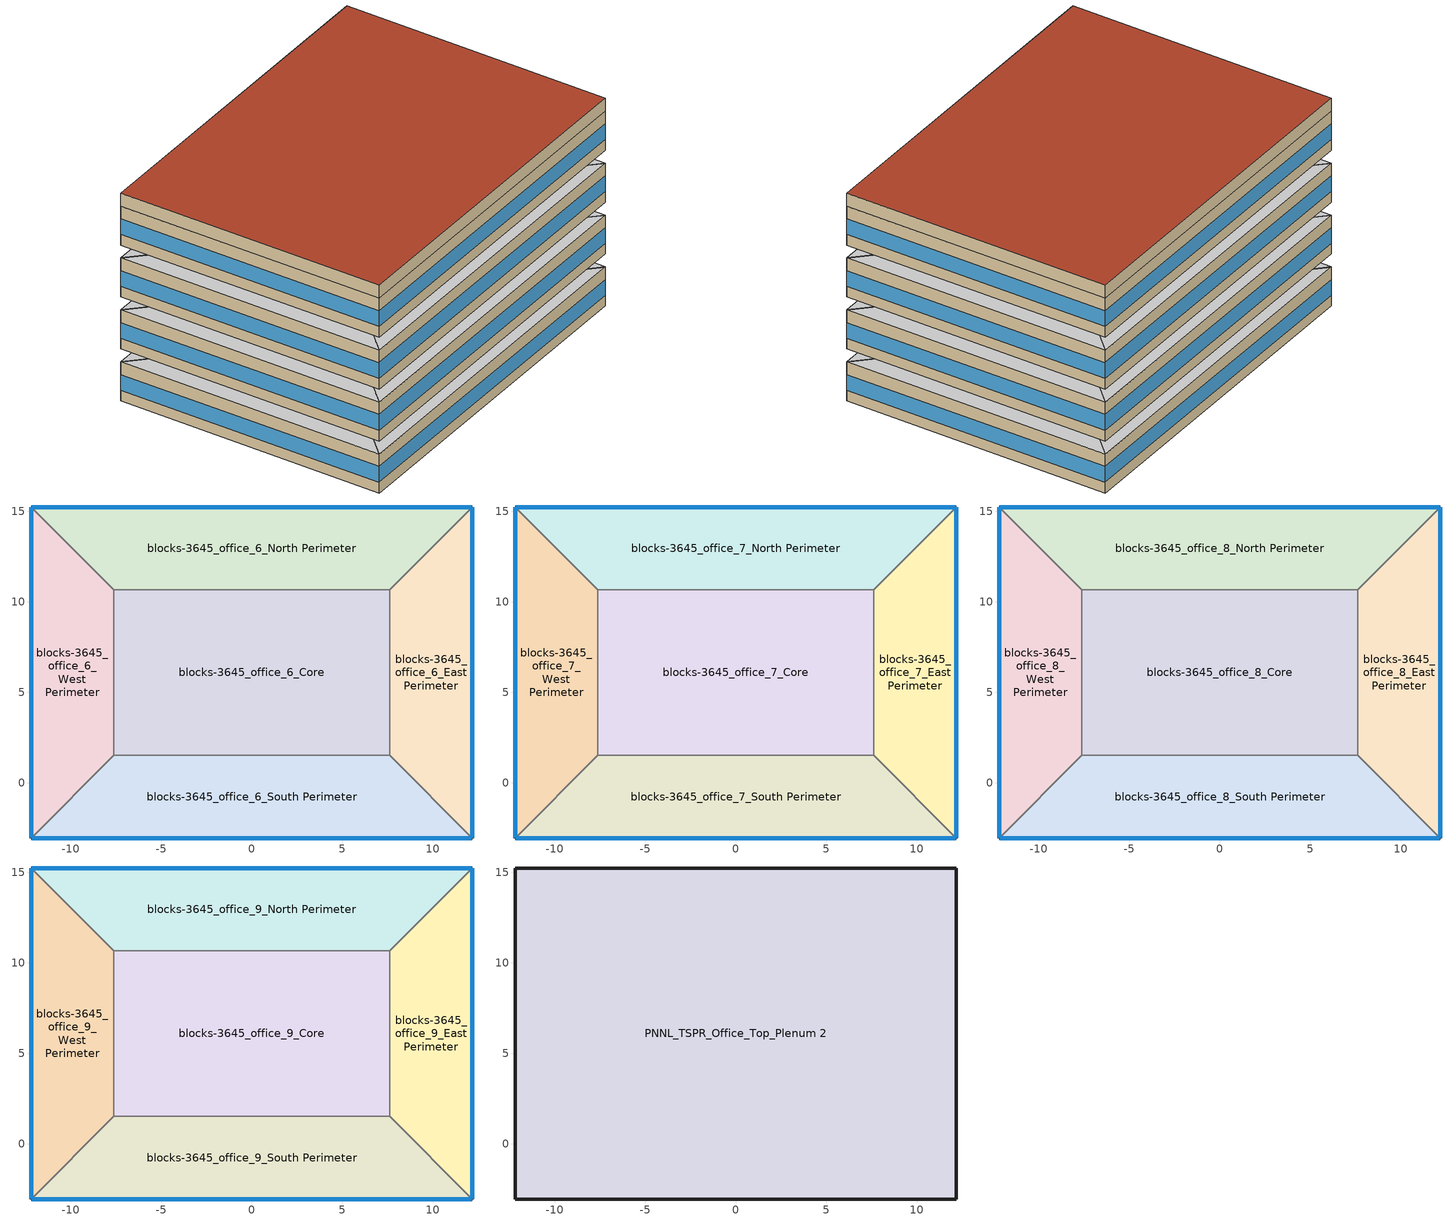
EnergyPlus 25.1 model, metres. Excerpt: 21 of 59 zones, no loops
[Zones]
blocks-3645_office_6_Core
 floor to PNNL_TSPR_Office_Mid_Plenum 2 (INT-FLOOR-TOPSIDE): 7.62,10.67 7.62,1.52 -7.62,1.52 -7.62,10.67 z25.6
 wall to blocks-3645_office_6_West Perimeter (Standard_Int-Wall): -7.62,10.67 -7.62,1.52 z25.6:28.35
 wall to blocks-3645_office_6_North Perimeter (Standard_Int-Wall): 7.62,10.67 -7.62,10.67 z25.6:28.35
 wall to blocks-3645_office_6_East Perimeter (Standard_Int-Wall): 7.62,1.52 7.62,10.67 z25.6:28.35
 wall to blocks-3645_office_6_South Perimeter (Standard_Int-Wall): -7.62,1.52 7.62,1.52 z25.6:28.35
 ceiling to PNNL_TSPR_Office_Mid_Plenum 2 (INT-FLOOR-UNDERSIDE): 7.62,1.52 7.62,10.67 -7.62,10.67 -7.62,1.52 z28.35
blocks-3645_office_6_East Perimeter
 floor to PNNL_TSPR_Office_Mid_Plenum 2 (INT-FLOOR-TOPSIDE): 12.19,15.24 12.19,-3.05 7.62,1.52 7.62,10.67 z25.6
 wall outside (Siding_Steel_Frame_Wall): 12.19,-3.05 12.19,15.24 z25.6:28.35
 wall to blocks-3645_office_6_South Perimeter (Standard_Int-Wall): 7.62,1.52 12.19,-3.05 z25.6:28.35
 wall to blocks-3645_office_6_North Perimeter (Standard_Int-Wall): 12.19,15.24 7.62,10.67 z25.6:28.35
 window (fenestration_1.7034789676901698_0.4171_0.7): 12.19,-3.02 12.19,15.21 z26.37:27.47
 ceiling to PNNL_TSPR_Office_Mid_Plenum 2 (INT-FLOOR-UNDERSIDE): 7.62,10.67 7.62,1.52 12.19,-3.05 12.19,15.24 z28.35
blocks-3645_office_6_North Perimeter
 floor to PNNL_TSPR_Office_Mid_Plenum 2 (INT-FLOOR-TOPSIDE): 12.19,15.24 7.62,10.67 -7.62,10.67 -12.19,15.24 z25.6
 wall outside (Siding_Steel_Frame_Wall): 12.19,15.24 -12.19,15.24 z25.6:28.35
 wall to blocks-3645_office_6_West Perimeter (Standard_Int-Wall): -12.19,15.24 -7.62,10.67 z25.6:28.35
 window (fenestration_1.7034789676901698_0.51_0.7): 12.17,15.24 -12.17,15.24 z26.37:27.46
 ceiling to PNNL_TSPR_Office_Mid_Plenum 2 (INT-FLOOR-UNDERSIDE): 7.62,10.67 12.19,15.24 -12.19,15.24 -7.62,10.67 z28.35
blocks-3645_office_6_South Perimeter
 floor to PNNL_TSPR_Office_Mid_Plenum 2 (INT-FLOOR-TOPSIDE): 7.62,1.52 12.19,-3.05 -12.19,-3.05 -7.62,1.52 z25.6
 wall outside (Siding_Steel_Frame_Wall): -12.19,-3.05 12.19,-3.05 z25.6:28.35
 wall to blocks-3645_office_6_West Perimeter (Standard_Int-Wall): -7.62,1.52 -12.19,-3.05 z25.6:28.35
 window (fenestration_1.7034789676901698_0.4171_0.7): -12.17,-3.05 12.17,-3.05 z26.37:27.46
 ceiling to PNNL_TSPR_Office_Mid_Plenum 2 (INT-FLOOR-UNDERSIDE): 12.19,-3.05 7.62,1.52 -7.62,1.52 -12.19,-3.05 z28.35
blocks-3645_office_6_West Perimeter
 floor to PNNL_TSPR_Office_Mid_Plenum 2 (INT-FLOOR-TOPSIDE): -12.19,15.24 -7.62,10.67 -7.62,1.52 -12.19,-3.05 z25.6
 wall outside (Siding_Steel_Frame_Wall): -12.19,15.24 -12.19,-3.05 z25.6:28.35
 window (fenestration_1.7034789676901698_0.4171_0.7): -12.19,15.21 -12.19,-3.02 z26.37:27.47
 ceiling to PNNL_TSPR_Office_Mid_Plenum 2 (INT-FLOOR-UNDERSIDE): -12.19,-3.05 -7.62,1.52 -7.62,10.67 -12.19,15.24 z28.35
blocks-3645_office_7_Core
 floor to PNNL_TSPR_Office_Mid_Plenum 2 (INT-FLOOR-TOPSIDE): 7.62,10.67 7.62,1.52 -7.62,1.52 -7.62,10.67 z29.26
 wall to blocks-3645_office_7_West Perimeter (Standard_Int-Wall): -7.62,10.67 -7.62,1.52 z29.26:32
 wall to blocks-3645_office_7_North Perimeter (Standard_Int-Wall): 7.62,10.67 -7.62,10.67 z29.26:32
 wall to blocks-3645_office_7_East Perimeter (Standard_Int-Wall): 7.62,1.52 7.62,10.67 z29.26:32
 wall to blocks-3645_office_7_South Perimeter (Standard_Int-Wall): -7.62,1.52 7.62,1.52 z29.26:32
 ceiling to PNNL_TSPR_Office_Mid_Plenum 2 (INT-FLOOR-UNDERSIDE): 7.62,1.52 7.62,10.67 -7.62,10.67 -7.62,1.52 z32
blocks-3645_office_7_East Perimeter
 floor to PNNL_TSPR_Office_Mid_Plenum 2 (INT-FLOOR-TOPSIDE): 12.19,15.24 12.19,-3.05 7.62,1.52 7.62,10.67 z29.26
 wall outside (Siding_Steel_Frame_Wall): 12.19,-3.05 12.19,15.24 z29.26:32
 wall to blocks-3645_office_7_South Perimeter (Standard_Int-Wall): 7.62,1.52 12.19,-3.05 z29.26:32
 wall to blocks-3645_office_7_North Perimeter (Standard_Int-Wall): 12.19,15.24 7.62,10.67 z29.26:32
 window (fenestration_1.7034789676901698_0.4171_0.7): 12.19,-3.02 12.19,15.21 z30.02:31.12
 ceiling to PNNL_TSPR_Office_Mid_Plenum 2 (INT-FLOOR-UNDERSIDE): 7.62,10.67 7.62,1.52 12.19,-3.05 12.19,15.24 z32
blocks-3645_office_7_North Perimeter
 floor to PNNL_TSPR_Office_Mid_Plenum 2 (INT-FLOOR-TOPSIDE): 12.19,15.24 7.62,10.67 -7.62,10.67 -12.19,15.24 z29.26
 wall outside (Siding_Steel_Frame_Wall): 12.19,15.24 -12.19,15.24 z29.26:32
 wall to blocks-3645_office_7_West Perimeter (Standard_Int-Wall): -12.19,15.24 -7.62,10.67 z29.26:32
 window (fenestration_1.7034789676901698_0.51_0.7): 12.17,15.24 -12.17,15.24 z30.02:31.12
 ceiling to PNNL_TSPR_Office_Mid_Plenum 2 (INT-FLOOR-UNDERSIDE): 7.62,10.67 12.19,15.24 -12.19,15.24 -7.62,10.67 z32
blocks-3645_office_7_South Perimeter
 floor to PNNL_TSPR_Office_Mid_Plenum 2 (INT-FLOOR-TOPSIDE): 7.62,1.52 12.19,-3.05 -12.19,-3.05 -7.62,1.52 z29.26
 wall outside (Siding_Steel_Frame_Wall): -12.19,-3.05 12.19,-3.05 z29.26:32
 wall to blocks-3645_office_7_West Perimeter (Standard_Int-Wall): -7.62,1.52 -12.19,-3.05 z29.26:32
 window (fenestration_1.7034789676901698_0.4171_0.7): -12.17,-3.05 12.17,-3.05 z30.02:31.12
 ceiling to PNNL_TSPR_Office_Mid_Plenum 2 (INT-FLOOR-UNDERSIDE): 12.19,-3.05 7.62,1.52 -7.62,1.52 -12.19,-3.05 z32
blocks-3645_office_7_West Perimeter
 floor to PNNL_TSPR_Office_Mid_Plenum 2 (INT-FLOOR-TOPSIDE): -12.19,15.24 -7.62,10.67 -7.62,1.52 -12.19,-3.05 z29.26
 wall outside (Siding_Steel_Frame_Wall): -12.19,15.24 -12.19,-3.05 z29.26:32
 window (fenestration_1.7034789676901698_0.4171_0.7): -12.19,15.21 -12.19,-3.02 z30.02:31.12
 ceiling to PNNL_TSPR_Office_Mid_Plenum 2 (INT-FLOOR-UNDERSIDE): -12.19,-3.05 -7.62,1.52 -7.62,10.67 -12.19,15.24 z32
blocks-3645_office_8_Core
 floor to PNNL_TSPR_Office_Mid_Plenum 2 (INT-FLOOR-TOPSIDE): 7.62,10.67 7.62,1.52 -7.62,1.52 -7.62,10.67 z32.92
 wall to blocks-3645_office_8_West Perimeter (Standard_Int-Wall): -7.62,10.67 -7.62,1.52 z32.92:35.66
 wall to blocks-3645_office_8_North Perimeter (Standard_Int-Wall): 7.62,10.67 -7.62,10.67 z32.92:35.66
 wall to blocks-3645_office_8_East Perimeter (Standard_Int-Wall): 7.62,1.52 7.62,10.67 z32.92:35.66
 wall to blocks-3645_office_8_South Perimeter (Standard_Int-Wall): -7.62,1.52 7.62,1.52 z32.92:35.66
 ceiling to PNNL_TSPR_Office_Mid_Plenum 2 (INT-FLOOR-UNDERSIDE): 7.62,1.52 7.62,10.67 -7.62,10.67 -7.62,1.52 z35.66
blocks-3645_office_8_East Perimeter
 floor to PNNL_TSPR_Office_Mid_Plenum 2 (INT-FLOOR-TOPSIDE): 12.19,15.24 12.19,-3.05 7.62,1.52 7.62,10.67 z32.92
 wall outside (Siding_Steel_Frame_Wall): 12.19,-3.05 12.19,15.24 z32.92:35.66
 wall to blocks-3645_office_8_South Perimeter (Standard_Int-Wall): 7.62,1.52 12.19,-3.05 z32.92:35.66
 wall to blocks-3645_office_8_North Perimeter (Standard_Int-Wall): 12.19,15.24 7.62,10.67 z32.92:35.66
 window (fenestration_1.7034789676901698_0.4171_0.7): 12.19,-3.02 12.19,15.21 z33.68:34.78
 ceiling to PNNL_TSPR_Office_Mid_Plenum 2 (INT-FLOOR-UNDERSIDE): 7.62,10.67 7.62,1.52 12.19,-3.05 12.19,15.24 z35.66
blocks-3645_office_8_North Perimeter
 floor to PNNL_TSPR_Office_Mid_Plenum 2 (INT-FLOOR-TOPSIDE): 12.19,15.24 7.62,10.67 -7.62,10.67 -12.19,15.24 z32.92
 wall outside (Siding_Steel_Frame_Wall): 12.19,15.24 -12.19,15.24 z32.92:35.66
 wall to blocks-3645_office_8_West Perimeter (Standard_Int-Wall): -12.19,15.24 -7.62,10.67 z32.92:35.66
 window (fenestration_1.7034789676901698_0.51_0.7): 12.17,15.24 -12.17,15.24 z33.68:34.78
 ceiling to PNNL_TSPR_Office_Mid_Plenum 2 (INT-FLOOR-UNDERSIDE): 7.62,10.67 12.19,15.24 -12.19,15.24 -7.62,10.67 z35.66
blocks-3645_office_8_South Perimeter
 floor to PNNL_TSPR_Office_Mid_Plenum 2 (INT-FLOOR-TOPSIDE): 7.62,1.52 12.19,-3.05 -12.19,-3.05 -7.62,1.52 z32.92
 wall outside (Siding_Steel_Frame_Wall): -12.19,-3.05 12.19,-3.05 z32.92:35.66
 wall to blocks-3645_office_8_West Perimeter (Standard_Int-Wall): -7.62,1.52 -12.19,-3.05 z32.92:35.66
 window (fenestration_1.7034789676901698_0.4171_0.7): -12.17,-3.05 12.17,-3.05 z33.68:34.78
 ceiling to PNNL_TSPR_Office_Mid_Plenum 2 (INT-FLOOR-UNDERSIDE): 12.19,-3.05 7.62,1.52 -7.62,1.52 -12.19,-3.05 z35.66
blocks-3645_office_8_West Perimeter
 floor to PNNL_TSPR_Office_Mid_Plenum 2 (INT-FLOOR-TOPSIDE): -12.19,15.24 -7.62,10.67 -7.62,1.52 -12.19,-3.05 z32.92
 wall outside (Siding_Steel_Frame_Wall): -12.19,15.24 -12.19,-3.05 z32.92:35.66
 window (fenestration_1.7034789676901698_0.4171_0.7): -12.19,15.21 -12.19,-3.02 z33.68:34.78
 ceiling to PNNL_TSPR_Office_Mid_Plenum 2 (INT-FLOOR-UNDERSIDE): -12.19,-3.05 -7.62,1.52 -7.62,10.67 -12.19,15.24 z35.66
blocks-3645_office_9_Core
 floor to PNNL_TSPR_Office_Mid_Plenum 2 (INT-FLOOR-TOPSIDE): 7.62,10.67 7.62,1.52 -7.62,1.52 -7.62,10.67 z36.58
 wall to blocks-3645_office_9_West Perimeter (Standard_Int-Wall): -7.62,10.67 -7.62,1.52 z36.58:39.32
 wall to blocks-3645_office_9_North Perimeter (Standard_Int-Wall): 7.62,10.67 -7.62,10.67 z36.58:39.32
 wall to blocks-3645_office_9_East Perimeter (Standard_Int-Wall): 7.62,1.52 7.62,10.67 z36.58:39.32
 wall to blocks-3645_office_9_South Perimeter (Standard_Int-Wall): -7.62,1.52 7.62,1.52 z36.58:39.32
blocks-3645_office_9_East Perimeter
 floor to PNNL_TSPR_Office_Mid_Plenum 2 (INT-FLOOR-TOPSIDE): 12.19,15.24 12.19,-3.05 7.62,1.52 7.62,10.67 z36.58
 wall outside (Siding_Steel_Frame_Wall): 12.19,-3.05 12.19,15.24 z36.58:39.32
 wall to blocks-3645_office_9_South Perimeter (Standard_Int-Wall): 7.62,1.52 12.19,-3.05 z36.58:39.32
 wall to blocks-3645_office_9_North Perimeter (Standard_Int-Wall): 12.19,15.24 7.62,10.67 z36.58:39.32
 window (fenestration_1.7034789676901698_0.4171_0.7): 12.19,-3.02 12.19,15.21 z37.34:38.44
blocks-3645_office_9_North Perimeter
 floor to PNNL_TSPR_Office_Mid_Plenum 2 (INT-FLOOR-TOPSIDE): 12.19,15.24 7.62,10.67 -7.62,10.67 -12.19,15.24 z36.58
 wall outside (Siding_Steel_Frame_Wall): 12.19,15.24 -12.19,15.24 z36.58:39.32
 wall to blocks-3645_office_9_West Perimeter (Standard_Int-Wall): -12.19,15.24 -7.62,10.67 z36.58:39.32
 window (fenestration_1.7034789676901698_0.51_0.7): 12.17,15.24 -12.17,15.24 z37.34:38.44
blocks-3645_office_9_South Perimeter
 floor to PNNL_TSPR_Office_Mid_Plenum 2 (INT-FLOOR-TOPSIDE): 7.62,1.52 12.19,-3.05 -12.19,-3.05 -7.62,1.52 z36.58
 wall outside (Siding_Steel_Frame_Wall): -12.19,-3.05 12.19,-3.05 z36.58:39.32
 wall to blocks-3645_office_9_West Perimeter (Standard_Int-Wall): -7.62,1.52 -12.19,-3.05 z36.58:39.32
 window (fenestration_1.7034789676901698_0.4171_0.7): -12.17,-3.05 12.17,-3.05 z37.34:38.44
blocks-3645_office_9_West Perimeter
 floor to PNNL_TSPR_Office_Mid_Plenum 2 (INT-FLOOR-TOPSIDE): -12.19,15.24 -7.62,10.67 -7.62,1.52 -12.19,-3.05 z36.58
 wall outside (Siding_Steel_Frame_Wall): -12.19,15.24 -12.19,-3.05 z36.58:39.32
 window (fenestration_1.7034789676901698_0.4171_0.7): -12.19,15.21 -12.19,-3.02 z37.34:38.44
PNNL_TSPR_Office_Top_Plenum 2
 floor to blocks-3645_office_9_West Perimeter (INT-FLOOR-TOPSIDE): -12.19,15.24 -7.62,10.67 -7.62,1.52 -12.19,-3.05 z39.32
 floor to blocks-3645_office_9_South Perimeter (INT-FLOOR-TOPSIDE): 7.62,1.52 12.19,-3.05 -12.19,-3.05 -7.62,1.52 z39.32
 floor to blocks-3645_office_9_North Perimeter (INT-FLOOR-TOPSIDE): 12.19,15.24 7.62,10.67 -7.62,10.67 -12.19,15.24 z39.32
 floor to blocks-3645_office_9_Core (INT-FLOOR-TOPSIDE): 7.62,10.67 7.62,1.52 -7.62,1.52 -7.62,10.67 z39.32
 floor to blocks-3645_office_9_East Perimeter (INT-FLOOR-TOPSIDE): 12.19,15.24 12.19,-3.05 7.62,1.52 7.62,10.67 z39.32
 wall outside (Siding_Steel_Frame_Wall): -12.19,15.24 -12.19,-3.05 12.19,-3.05 12.19,15.24 -12.19,15.24 z39.32:40.23
 roof outside (IEAD_Metal_Deck): 12.19,-3.05 12.19,15.24 -12.19,15.24 -12.19,-3.05 z40.23
[Building]
Large Office-VAV-Elec-Reheat Min Req
[Site:Location]
Seattle Seattle Tacoma Intl A_WA_USA: Latitude {deg}=47.47; Longitude {deg}=-122.32; Time Zone {hr}=-8; Elevation {m}=122
[Site:GroundTemperature:BuildingSurface]
19.527, 19.502, 19.536, 19.598, 20.002, 21.64, 22.225, 22.375, 21.449, 20.121, 19.802, 19.633
[Site:WaterMainsTemperature]
Calculation Method=Correlation; Annual Average Outdoor Air Temperature {C}=9.69; Maximum Difference In Monthly Average Outdoor Air Temperatures {deltaC}=28.1
[SizingPeriod:DesignDay] Day of Month=21; Dry-Bulb Temperature Range Modifier Type=DefaultMultipliers; Humidity Condition Type=Wetbulb; Barometric Pressure {Pa}=99868; Rain Indicator=No; Snow Indicator=No; Daylight Saving Time Indicator=No
Name | Month | Day Type | Maximum Dry-Bulb Temperature {C} | Daily Dry-Bulb Temperature Range {deltaC} | Wetbulb or DewPoint at Maximum Dry-Bulb {C} | Wind Speed {m/s} | Wind Direction {deg} | Solar Model Indicator | ASHRAE Clear Sky Optical Depth for Beam Irradiance (taub) | ASHRAE Clear Sky Optical Depth for Diffuse Irradiance (taud) | Sky Clearness
Seattle Seattle Tacoma Intl A Ann Clg .4% Condns DB=>MWB | 8 | SummerDesignDay | 29.4 | 10.4 | 18.3 | 4.2 | 350 | ASHRAETau | 0.352 | 2.561
Seattle Seattle Tacoma Intl A Ann Htg 99.6% Condns DB | 12 | WinterDesignDay | -4.2 | 0 | -4.2 | 4.3 | 20 | ASHRAEClearSky |  |  | 0
[Material] Thermal Absorptance=0.9
Name | Roughness | Thickness {m} | Conductivity {W/m-K} | Density {kg/m3} | Specific Heat {J/kg-K} | Solar Absorptance | Visible Absorptance
1/2IN Gypsum | Smooth | 0.0127 | 0.16 | 784.9 | 830 | 0.92 | 0.92
4IN CONCRETE HW | Rough | 0.1016 | 1.311 | 2240 | 836.8 | 0.7 | 0.7
IEAD Roof Insulation | MediumRough | 0.316696 | 0.049 | 265 | 836.8 | 0.7 | 0.7
Metal Decking | MediumSmooth | 0.0015 | 45.006 | 7680 | 418.4 | 0.7 | 0.3
Roof Membrane | VeryRough | 0.0095 | 0.16 | 1121.29 | 1460 | 0.7 | 0.7
Steel Frame Wall Insulation | MediumRough | 0.148554 | 0.049 | 265 | 836.8 | 0.7 | 0.7
Wood Siding | MediumSmooth | 0.01 | 0.11 | 544.62 | 1210 | 0.78 | 0.78
[Material:NoMass]
CP02 CARPET PAD: Roughness=VeryRough; Thermal Resistance {m2-K/W}=0.2165; Thermal Absorptance=0.9; Solar Absorptance=0.7; Visible Absorptance=0.8
[WindowMaterial:SimpleGlazingSystem] U-Factor {W/m2-K}=1.70348; Visible Transmittance=0.7
Name | Solar Heat Gain Coefficient
Glazing Layer | 0.4171
Glazing Layer 1 | 0.51
[Construction]
fenestration_1.7034789676901698_0.4171_0.7: Glazing Layer
fenestration_1.7034789676901698_0.51_0.7: Glazing Layer 1
IEAD_Metal_Deck: Roof Membrane, IEAD Roof Insulation, Metal Decking
INT-FLOOR-TOPSIDE: 1/2IN Gypsum, 4IN CONCRETE HW, CP02 CARPET PAD
INT-FLOOR-UNDERSIDE: CP02 CARPET PAD, 4IN CONCRETE HW, 1/2IN Gypsum
Siding_Steel_Frame_Wall: Wood Siding, Steel Frame Wall Insulation, 1/2IN Gypsum
Standard_Int-Wall: 1/2IN Gypsum, 1/2IN Gypsum
[Zone]
Name | Part of Total Floor Area
blocks-3645_office_6_Core; blocks-3645_office_6_East Perimeter; blocks-3645_office_6_North Perimeter; blocks-3645_office_6_South Perimeter; blocks-3645_office_6_West Perimeter; blocks-3645_office_7_Core; blocks-3645_office_7_East Perimeter; blocks-3645_office_7_North Perimeter; blocks-3645_office_7_South Perimeter; blocks-3645_office_7_West Perimeter; blocks-3645_office_8_Core; blocks-3645_office_8_East Perimeter; blocks-3645_office_8_North Perimeter; blocks-3645_office_8_South Perimeter; blocks-3645_office_8_West Perimeter; blocks-3645_office_9_Core; blocks-3645_office_9_East Perimeter; blocks-3645_office_9_North Perimeter; blocks-3645_office_9_South Perimeter; blocks-3645_office_9_West Perimeter
PNNL_TSPR_Office_Top_Plenum 2 | No
[Lights] Schedule=PNNL_TSPR_Office_Lighting_Schedule; Design Level Calculation Method=Watts/Area; Watts per Floor Area {W/m2}=7.10413; Fraction Radiant=0.37; Fraction Visible=0.18; Fraction Replaceable=1
Name | Zone or ZoneList or Space or SpaceList
PNNL_TSPR_Office_Lights 40 | blocks-3645_office_6_Core
PNNL_TSPR_Office_Lights 38 | blocks-3645_office_6_East Perimeter
PNNL_TSPR_Office_Lights 37 | blocks-3645_office_6_North Perimeter
PNNL_TSPR_Office_Lights 39 | blocks-3645_office_6_South Perimeter
PNNL_TSPR_Office_Lights 36 | blocks-3645_office_6_West Perimeter
PNNL_TSPR_Office_Lights 45 | blocks-3645_office_7_Core
PNNL_TSPR_Office_Lights 43 | blocks-3645_office_7_East Perimeter
PNNL_TSPR_Office_Lights 42 | blocks-3645_office_7_North Perimeter
PNNL_TSPR_Office_Lights 44 | blocks-3645_office_7_South Perimeter
PNNL_TSPR_Office_Lights 41 | blocks-3645_office_7_West Perimeter
PNNL_TSPR_Office_Lights 50 | blocks-3645_office_8_Core
PNNL_TSPR_Office_Lights 48 | blocks-3645_office_8_East Perimeter
PNNL_TSPR_Office_Lights 47 | blocks-3645_office_8_North Perimeter
PNNL_TSPR_Office_Lights 49 | blocks-3645_office_8_South Perimeter
PNNL_TSPR_Office_Lights 46 | blocks-3645_office_8_West Perimeter
PNNL_TSPR_Office_Lights 55 | blocks-3645_office_9_Core
PNNL_TSPR_Office_Lights 53 | blocks-3645_office_9_East Perimeter
PNNL_TSPR_Office_Lights 52 | blocks-3645_office_9_North Perimeter
PNNL_TSPR_Office_Lights 54 | blocks-3645_office_9_South Perimeter
PNNL_TSPR_Office_Lights 51 | blocks-3645_office_9_West Perimeter
[AvailabilityManager:NightCycle]
Availability Manager Night Cycle 1: Applicability Schedule=Always_On; Fan Schedule=AirLoop air_handlers-2963_Sched_Ruleset; Control Type=CycleOnAny; Thermostat Tolerance {deltaC}=0.2; Cycling Run Time Control Type=FixedRunTime; Cycling Run Time {s}=3600
[AvailabilityManager:Scheduled]
OA_System-AirLoop air_handlers-2963 Availability Manager: Schedule=Always On Discrete
[Schedule:Day:Interval]
PNNL_TSPR_Office_Lighting_Schedule_Week_Day: No, 01:00, 0.05, 02:00, 0.05, 03:00, 0.05, 04:00, 0.05, 05:00, 0.05, 06:00, 0.1, 07:00, 0.1, 08:00, 0.3, 09:00, 0.9, 10:00, 0.9, 11:00, 0.9, 12:00, 0.9, 13:00, 0.9, 14:00, 0.9, 15:00, 0.9, 16:00, 0.9, 17:00, 0.9, 18:00, 0.5, 19:00, 0.3, 20:00, 0.3, 21:00, 0.2, 22:00, 0.2, 23:00, 0.1, 24:00, 0.05
PNNL_TSPR_Office_Lighting_Schedule_Saturday: No, 01:00, 0.05, 02:00, 0.05, 03:00, 0.05, 04:00, 0.05, 05:00, 0.05, 06:00, 0.05, 07:00, 0.1, 08:00, 0.1, 09:00, 0.3, 10:00, 0.3, 11:00, 0.3, 12:00, 0.3, 13:00, 0.15, 14:00, 0.15, 15:00, 0.15, 16:00, 0.15, 17:00, 0.15, 18:00, 0.05, 19:00, 0.05, 20:00, 0.05, 21:00, 0.05, 22:00, 0.05, 23:00, 0.05, 24:00, 0.05
PNNL_TSPR_Office_Lighting_Schedule_Sunday: No, 01:00, 0.05, 02:00, 0.05, 03:00, 0.05, 04:00, 0.05, 05:00, 0.05, 06:00, 0.05, 07:00, 0.05, 08:00, 0.05, 09:00, 0.05, 10:00, 0.05, 11:00, 0.05, 12:00, 0.05, 13:00, 0.05, 14:00, 0.05, 15:00, 0.05, 16:00, 0.05, 17:00, 0.05, 18:00, 0.05, 19:00, 0.05, 20:00, 0.05, 21:00, 0.05, 22:00, 0.05, 23:00, 0.05, 24:00, 0.05
PNNL_TSPR_Office_Lighting_Schedule_Summer_Design_Day: No, 01:00, 1, 02:00, 1, 03:00, 1, 04:00, 1, 05:00, 1, 06:00, 1, 07:00, 1, 08:00, 1, 09:00, 1, 10:00, 1, 11:00, 1, 12:00, 1, 13:00, 1, 14:00, 1, 15:00, 1, 16:00, 1, 17:00, 1, 18:00, 1, 19:00, 1, 20:00, 1, 21:00, 1, 22:00, 1, 23:00, 1, 24:00, 1
PNNL_TSPR_Office_Lighting_Schedule_Winter_Design_Day; PNNL_TSPR_Office_Hvac_Schedule_Sunday 1: No, 01:00, 0, 02:00, 0, 03:00, 0, 04:00, 0, 05:00, 0, 06:00, 0, 07:00, 0, 08:00, 0, 09:00, 0, 10:00, 0, 11:00, 0, 12:00, 0, 13:00, 0, 14:00, 0, 15:00, 0, 16:00, 0, 17:00, 0, 18:00, 0, 19:00, 0, 20:00, 0, 21:00, 0, 22:00, 0, 23:00, 0, 24:00, 0
Always_On_Default; Always_On_Summer_Design_Day; Always_On_Winter_Design_Day: No, 24:00, 1
PNNL_TSPR_Office_Hvac_Schedule_Saturday 1; PNNL_TSPR_Office_Hvac_Schedule_Winter_Design_Day 1: No, 01:00, 0, 02:00, 0, 03:00, 0, 04:00, 0, 05:00, 0, 06:00, 1, 07:00, 1, 08:00, 1, 09:00, 1, 10:00, 1, 11:00, 1, 12:00, 1, 13:00, 1, 14:00, 1, 15:00, 1, 16:00, 1, 17:00, 1, 18:00, 0, 19:00, 0, 20:00, 0, 21:00, 0, 22:00, 0, 23:00, 0, 24:00, 0
PNNL_TSPR_Office_Hvac_Schedule_Summer_Design_Day 1; PNNL_TSPR_Office_Hvac_Schedule_Week_Day 1: No, 01:00, 0, 02:00, 0, 03:00, 0, 04:00, 0, 05:00, 0, 06:00, 1, 07:00, 1, 08:00, 1, 09:00, 1, 10:00, 1, 11:00, 1, 12:00, 1, 13:00, 1, 14:00, 1, 15:00, 1, 16:00, 1, 17:00, 1, 18:00, 1, 19:00, 1, 20:00, 1, 21:00, 1, 22:00, 1, 23:00, 0, 24:00, 0
[Schedule:Week:Daily]
PNNL_TSPR_Office_Lighting_Schedule Week Rule - Jan1-Jan3: PNNL_TSPR_Office_Lighting_Schedule_Week_Day, PNNL_TSPR_Office_Lighting_Schedule_Week_Day, PNNL_TSPR_Office_Lighting_Schedule_Week_Day, PNNL_TSPR_Office_Lighting_Schedule_Week_Day, PNNL_TSPR_Office_Lighting_Schedule_Week_Day, PNNL_TSPR_Office_Lighting_Schedule_Week_Day, PNNL_TSPR_Office_Lighting_Schedule_Saturday, PNNL_TSPR_Office_Lighting_Schedule_Week_Day, PNNL_TSPR_Office_Lighting_Schedule_Summer_Design_Day, PNNL_TSPR_Office_Lighting_Schedule_Winter_Design_Day, PNNL_TSPR_Office_Lighting_Schedule_Week_Day, PNNL_TSPR_Office_Lighting_Schedule_Week_Day
PNNL_TSPR_Office_Lighting_Schedule Week Rule - Jan4-Dec31: PNNL_TSPR_Office_Lighting_Schedule_Sunday, PNNL_TSPR_Office_Lighting_Schedule_Week_Day, PNNL_TSPR_Office_Lighting_Schedule_Week_Day, PNNL_TSPR_Office_Lighting_Schedule_Week_Day, PNNL_TSPR_Office_Lighting_Schedule_Week_Day, PNNL_TSPR_Office_Lighting_Schedule_Week_Day, PNNL_TSPR_Office_Lighting_Schedule_Saturday, PNNL_TSPR_Office_Lighting_Schedule_Week_Day, PNNL_TSPR_Office_Lighting_Schedule_Summer_Design_Day, PNNL_TSPR_Office_Lighting_Schedule_Winter_Design_Day, PNNL_TSPR_Office_Lighting_Schedule_Week_Day, PNNL_TSPR_Office_Lighting_Schedule_Week_Day
Always_On Week Rule - Jan1-Dec31: Always_On_Default, Always_On_Default, Always_On_Default, Always_On_Default, Always_On_Default, Always_On_Default, Always_On_Default, Always_On_Default, Always_On_Summer_Design_Day, Always_On_Winter_Design_Day, Always_On_Default, Always_On_Default
AirLoop air_handlers-2963_Sched_Ruleset Week Rule - Jan1-Jan3: PNNL_TSPR_Office_Hvac_Schedule_Week_Day 1, PNNL_TSPR_Office_Hvac_Schedule_Week_Day 1, PNNL_TSPR_Office_Hvac_Schedule_Week_Day 1, PNNL_TSPR_Office_Hvac_Schedule_Week_Day 1, PNNL_TSPR_Office_Hvac_Schedule_Week_Day 1, PNNL_TSPR_Office_Hvac_Schedule_Week_Day 1, PNNL_TSPR_Office_Hvac_Schedule_Saturday 1, PNNL_TSPR_Office_Hvac_Schedule_Week_Day 1, PNNL_TSPR_Office_Hvac_Schedule_Summer_Design_Day 1, PNNL_TSPR_Office_Hvac_Schedule_Winter_Design_Day 1, PNNL_TSPR_Office_Hvac_Schedule_Week_Day 1, PNNL_TSPR_Office_Hvac_Schedule_Week_Day 1
AirLoop air_handlers-2963_Sched_Ruleset Week Rule - Jan4-Dec31: PNNL_TSPR_Office_Hvac_Schedule_Sunday 1, PNNL_TSPR_Office_Hvac_Schedule_Week_Day 1, PNNL_TSPR_Office_Hvac_Schedule_Week_Day 1, PNNL_TSPR_Office_Hvac_Schedule_Week_Day 1, PNNL_TSPR_Office_Hvac_Schedule_Week_Day 1, PNNL_TSPR_Office_Hvac_Schedule_Week_Day 1, PNNL_TSPR_Office_Hvac_Schedule_Saturday 1, PNNL_TSPR_Office_Hvac_Schedule_Week_Day 1, PNNL_TSPR_Office_Hvac_Schedule_Summer_Design_Day 1, PNNL_TSPR_Office_Hvac_Schedule_Winter_Design_Day 1, PNNL_TSPR_Office_Hvac_Schedule_Week_Day 1, PNNL_TSPR_Office_Hvac_Schedule_Week_Day 1
[Schedule:Year]
PNNL_TSPR_Office_Lighting_Schedule: PNNL_TSPR_Office_Lighting_Schedule Week Rule - Jan1-Jan3, 1, 1, 1, 3, PNNL_TSPR_Office_Lighting_Schedule Week Rule - Jan4-Dec31, 1, 4, 12, 31
Always_On: Always_On Week Rule - Jan1-Dec31, 1, 1, 12, 31
AirLoop air_handlers-2963_Sched_Ruleset: AirLoop air_handlers-2963_Sched_Ruleset Week Rule - Jan1-Jan3, 1, 1, 1, 3, AirLoop air_handlers-2963_Sched_Ruleset Week Rule - Jan4-Dec31, 1, 4, 12, 31
[Schedule:Constant]
Always On Discrete: OnOff, 1
